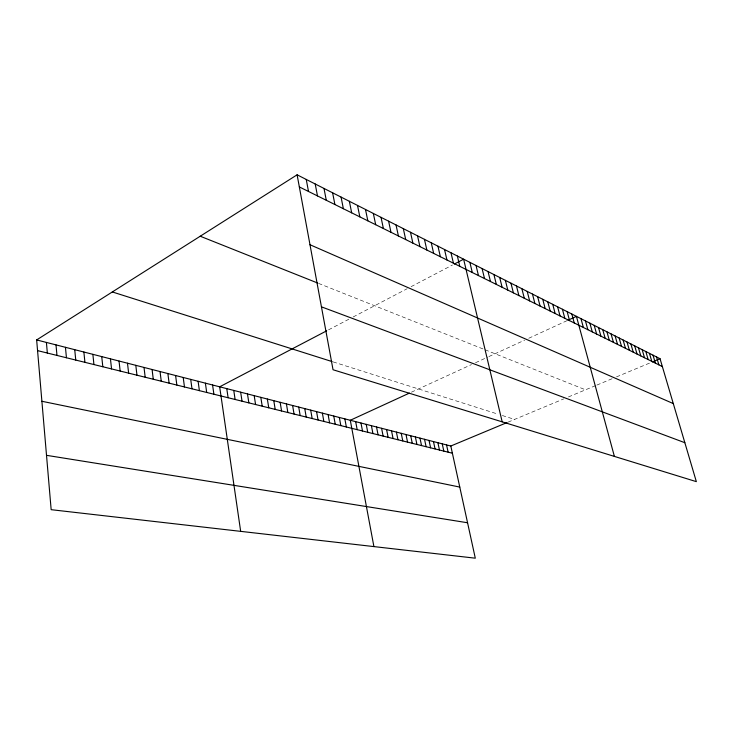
<?xml version="1.0" encoding="UTF-8"?>
<svg xmlns="http://www.w3.org/2000/svg" width="733" height="733" viewBox="0 0 733 733"><rect width="100%" height="100%" fill="white"/><g stroke="black" fill="none" stroke-linecap="round" stroke-linejoin="round"><path stroke-width="0.55" stroke-dasharray="3.67 2.75" d="M328.549 329.841L349.348 318.965M353.187 316.958L407.145 288.729M411.057 286.685L452.435 265.034M411.387 392.201L471.456 364.594M475.515 362.734L487.802 357.081M488.838 356.604L524.718 340.121M528.75 338.27L567.021 320.678M508.006 422.153L563.75 398.899M568.442 396.938L595.819 385.521M596.854 385.091L612.522 378.549M616.48 376.899L650.4 362.743M333.139 361.91L498.101 414.182M502.297 415.51L514.593 419.404M318.543 283.387L484.064 349.366M485.081 349.778L585.53 389.809"/><path stroke-width="1.1" d="M36.65 339.929L450.813 446.021L475.296 558.189L51.163 509.682L36.65 339.929L297.103 174.811L660.039 358.721L696.35 481.645L333.039 369.753L297.103 174.811M326.689 330.812L219.662 386.813L240.671 531.361M454.286 264.072L463.623 259.189L502.178 421.841M409.381 393.117L350.292 420.275L373.912 546.598M567.956 320.248L576.431 316.354L614.391 456.402M450.813 446.021L507.071 422.547M652.315 361.946L660.039 358.721M46.518 455.33L467.562 522.757M41.9 401.281L459.774 487.079M37.566 350.621L452.38 453.214M112.332 291.954L332.086 361.58M321.439 306.834L684.842 442.705M200.228 236.228L317.609 283.011M309.995 244.73L673.297 403.59M299.348 186.942L662.357 366.573M656.557 356.953L658.875 364.851M653.021 355.166L655.348 363.11M649.447 353.352L651.784 361.342M645.828 351.519L648.164 359.546M642.163 349.659L644.509 357.741M638.452 347.781L640.798 355.899M634.686 345.875L637.041 354.048M630.875 343.942L633.239 352.161M627.017 341.99L629.381 350.255M623.105 340.011L625.469 348.322M619.147 337.995L621.511 346.361M615.124 335.961L617.507 344.382M611.056 333.9L613.439 342.366M606.933 331.811L609.325 340.332M602.755 329.694L605.146 338.261M598.522 327.55L600.913 336.163M594.225 325.37L596.616 334.046M589.873 323.161L592.273 331.893M585.456 320.926L587.857 329.703M580.976 318.653L583.386 327.495M571.832 314.026L574.241 322.969M567.159 311.653L569.568 320.66M562.422 309.253L564.831 318.314M557.611 306.815L560.03 315.941M552.728 304.342L555.156 313.522M547.78 301.831L550.199 311.076M542.75 299.284L545.178 308.593M537.655 296.7L540.084 306.064M532.47 294.08L534.907 303.508M527.219 291.413L529.647 300.906M521.878 288.71L524.315 298.267M516.463 285.962L518.891 295.582M510.956 283.176L513.393 292.861M505.367 280.336L507.795 290.094M499.686 277.459L502.114 287.281M493.914 274.536L496.351 284.422M488.05 271.567L490.487 281.527M482.085 268.544L484.522 278.577M476.029 265.474L478.466 275.581M469.88 262.359L472.309 272.529M457.365 256.019L459.783 266.336M450.997 252.793L453.425 263.184M444.528 249.513L446.947 259.986M437.949 246.178L440.368 256.724M431.261 242.788L433.67 253.416M424.453 239.343L426.863 250.045M417.535 235.834L419.936 246.618M410.489 232.26L412.89 243.127M403.324 228.632L405.706 239.572M446.553 444.931L448.12 452.16M396.022 224.93L398.404 235.962M442.246 443.822L443.813 451.097M437.894 442.714L439.461 450.016M388.6 221.174L390.973 232.279M433.487 441.587L435.054 448.926M429.034 440.441L430.601 447.826M381.032 217.334L383.396 228.531M424.535 439.287L426.093 446.709M373.335 213.431L375.69 224.719M419.982 438.123L421.539 445.582M415.373 436.941L416.93 444.445M365.492 209.464L367.838 220.835M410.718 435.75L412.267 443.291M406 434.541L407.548 442.127M357.502 205.414L359.839 216.876M401.235 433.322L402.784 440.945M396.406 432.085L397.955 439.754M349.357 201.282L351.684 212.845M391.523 430.83L393.071 438.545M341.065 197.085L343.374 208.731M386.584 429.565L388.124 437.317M381.591 428.292L383.121 436.08M332.608 192.797L334.908 204.544M376.533 426.991L378.063 434.834M371.411 425.681L372.932 433.56M323.995 188.427L326.277 200.274M366.225 424.352L367.746 432.278M360.984 423.005L362.496 430.986M315.208 183.983L317.481 195.913M355.67 421.649L357.182 429.666M306.247 179.438L308.501 191.469M344.849 418.882L346.352 426.991M339.333 417.462L340.836 425.626M333.753 416.032L335.247 424.242M328.1 414.585L329.584 422.84M322.373 413.119L323.858 421.429M316.574 411.634L318.049 419.991M310.7 410.132L312.166 418.534M304.754 408.611L306.211 417.059M298.725 407.062L300.173 415.565M292.614 405.496L294.052 414.053M286.42 403.91L287.858 412.523M280.143 402.307L281.573 410.966M273.794 400.676L275.205 409.39M267.343 399.027L268.754 407.795M260.811 397.35L262.212 406.183M254.186 395.655L255.579 404.534M247.47 393.933L248.854 402.875M240.662 392.192L242.037 401.189M233.763 390.423L235.119 399.476M226.763 388.627L228.11 397.744M212.57 384.999L213.899 394.226M205.387 383.157L206.697 392.448M198.102 381.288L199.394 390.643M190.708 379.392L191.991 388.811M183.204 377.477L184.469 386.951M175.599 375.525L176.845 385.063M167.875 373.546L169.112 383.148M160.032 371.539L161.251 381.206M152.079 369.496L153.279 379.236M144.007 367.435L145.189 377.238M135.807 365.327L136.97 375.204M127.487 363.202L128.632 373.143M119.03 361.039L120.157 371.045M110.445 358.84L111.553 368.919M101.731 356.604L102.812 366.757M92.871 354.332L93.934 364.558M83.874 352.032L84.918 362.331M74.729 349.687L75.756 360.059M65.448 347.305L66.437 357.759M56.001 344.886L56.972 355.413M46.408 342.43L47.343 353.04"/></g></svg>
